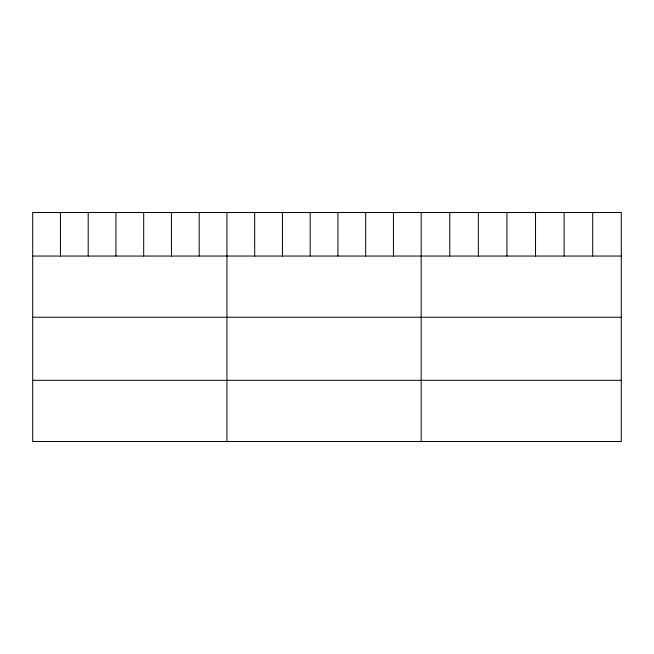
<?xml version="1.0" encoding="UTF-8"?>
<svg xmlns="http://www.w3.org/2000/svg" width="654" height="654" viewBox="0 0 654 654"><rect width="100%" height="100%" fill="white"/><g stroke="black" fill="none" stroke-linecap="round" stroke-linejoin="round"><path stroke-width="0.98" d="M621.3 256.049L621.3 441.515L32.7 441.515L32.7 212.485L621.3 212.485L621.3 256.049L32.7 256.049M32.7 317.247L621.3 317.247M32.7 380.309L621.3 380.309M592.712 212.485L592.712 256.049M564.124 212.485L564.124 256.049M535.536 212.485L535.536 256.049M506.94 212.485L506.94 256.049M478.352 212.485L478.352 256.049M449.764 212.485L449.764 256.049M421.176 212.485L421.176 441.515M393.43 212.485L393.43 256.049M365.676 212.485L365.676 256.049M337.93 212.485L337.93 256.049M310.184 212.485L310.184 256.049M282.438 212.485L282.438 256.049M254.684 212.485L254.684 256.049M226.938 212.485L226.938 441.515M199.192 212.485L199.192 256.049M171.438 212.485L171.438 256.049M143.692 212.485L143.692 256.049M115.946 212.485L115.946 256.049M88.2 212.485L88.2 256.049M60.446 212.485L60.446 256.049"/></g></svg>
